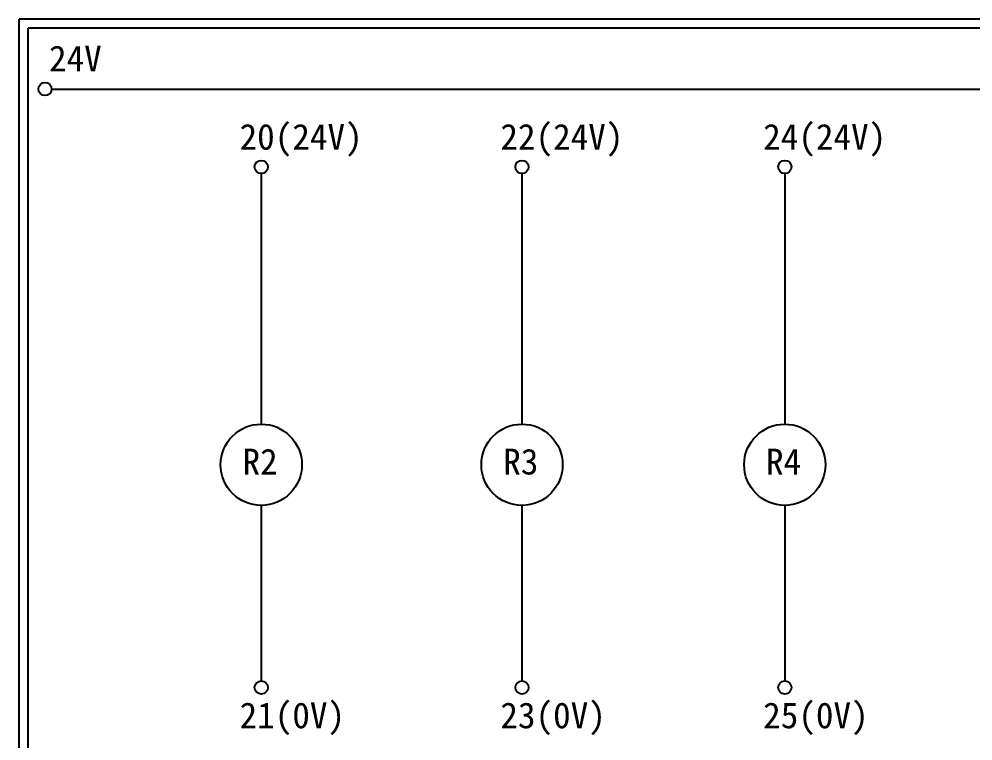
# Model space of a CAD drawing. Extents: x 926 to 1213, y 3 to 207.
# Drawn here: x 925.7 to 1058.6, y 106.4 to 207 of the extents above; entities that cross this region are included whole.
import ezdxf

# ---------------------------------------------------------------- set-up
doc = ezdxf.new("R2010")
doc.units = 0
doc.layers.add('圖框層', color=7, linetype='CONTINUOUS')
doc.layers.add('標尺寸層', color=3, linetype='CONTINUOUS')
doc.styles.add('STSL', font='kaiu.ttf')

msp = doc.modelspace()

# ---------------------------------------------------------------- linework, layer by layer
at = {"layer": '圖框層', "color": 7}
for p, q in [((1212.74, 206.97), (925.74, 206.97)), ((925.74, 3), (925.74, 206.97)), ((1211.49, 205.72), (926.99, 205.72)), ((926.99, 4.25), (926.99, 205.72))]:
    msp.add_line(p, q, dxfattribs=at)
at = {"layer": '標尺寸層', "color": 7}
for p, q in [((930.28, 197.22), (1207.88, 197.22)), ((959.48, 185.45), (959.48, 150.54)), ((995.8, 185.45), (995.8, 150.54)), ((1032.41, 185.45), (1032.41, 150.54)), ((959.48, 139.22), (959.48, 114.77)), ((995.8, 139.22), (995.8, 114.77)), ((1032.41, 139.22), (1032.41, 114.77))]:
    msp.add_line(p, q, dxfattribs=at)
for centre in [(929.36, 197.22), (959.48, 186.37), (995.8, 186.37), (1032.41, 186.37), (959.48, 113.85), (995.8, 113.85), (1032.41, 113.85)]:
    msp.add_circle(centre, 0.92, dxfattribs=at)
at = {"layer": '標尺寸層', "color": 0}
for centre in [(959.48, 144.88), (995.8, 144.88), (1032.41, 144.88)]:
    msp.add_circle(centre, 5.66, dxfattribs=at)

# ---------------------------------------------------------------- texts
at = {"layer": '圖框層', "color": 4, "style": 'STSL'}
for s, p in [('24V', (929.91, 199.68)), ('20(24V)', (956.46, 188.77)), ('22(24V)', (992.79, 188.77)), ('24(24V)', (1029.4, 188.77)), ('R2', (956.87, 143.52)), ('R3', (993.19, 143.52)), ('R4', (1029.8, 143.52)), ('21(0V)', (956.46, 108.17)), ('23(0V)', (992.79, 108.17)), ('25(0V)', (1029.4, 108.17))]:
    msp.add_text(s, height=3.6, dxfattribs=at).set_placement(p)

doc.saveas('drawing.dxf')
